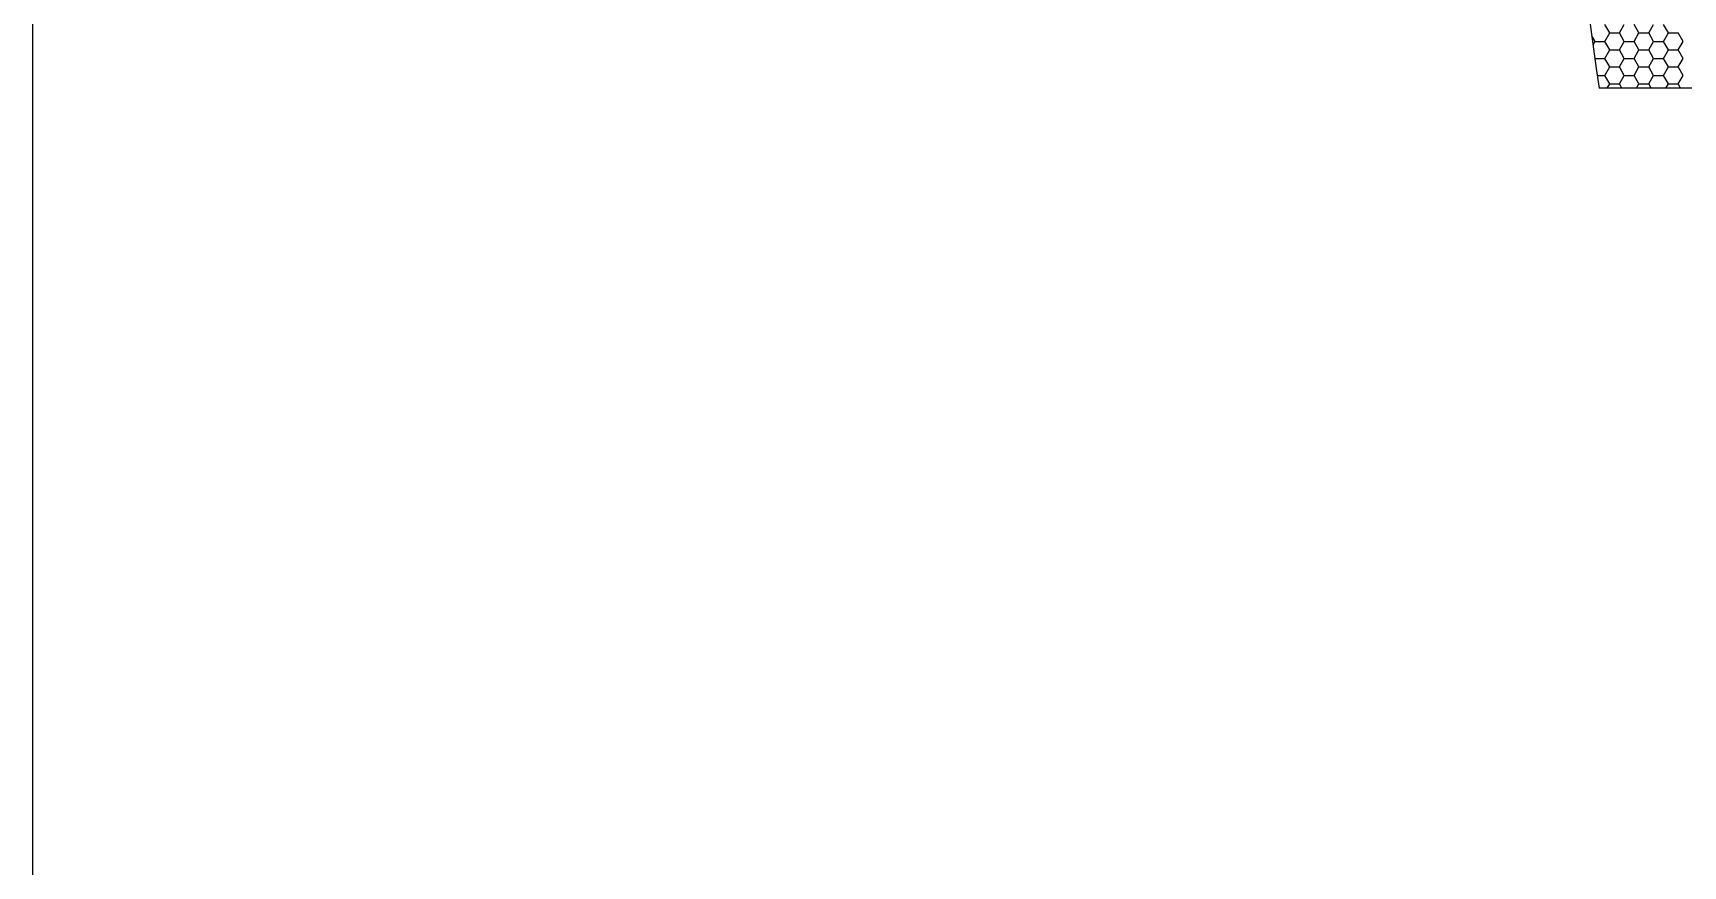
# Model space of a CAD drawing. Header units: millimetres. Extents: x 1474 to 2240, y 2278 to 2630.
# Drawn here: x 2222.581 to 2223.738, y 2607.575 to 2608.159 of the extents above; entities that cross this region are included whole.
import ezdxf

# ---------------------------------------------------------------- set-up
doc = ezdxf.new("R2010")
doc.units = ezdxf.units.MM
doc.layers.add('3', color=3, linetype='Continuous')

msp = doc.modelspace()

# ---------------------------------------------------------------- linework, layer by layer
msp.add_lwpolyline([(2222.5811, 2616.4813), (2239.7813, 2616.4813), (2239.7813, 2601.8434), (2222.5811, 2601.8434)], close=True)
at = {"layer": '3', "color": 5, "linetype": 'Continuous'}
for p, q in [((2223.6863, 2608.1591), (2223.6828, 2608.165)), ((2223.6931, 2608.1591), (2223.6965, 2608.165)), ((2223.7068, 2608.1591), (2223.7034, 2608.165)), ((2223.7137, 2608.1591), (2223.7171, 2608.165)), ((2223.7274, 2608.1591), (2223.724, 2608.165)), ((2223.676, 2608.1532), (2223.6738, 2608.157)), ((2223.6746, 2608.1508), (2223.676, 2608.1532)), ((2223.676, 2608.1532), (2223.6828, 2608.1532)), ((2223.6828, 2608.1532), (2223.6863, 2608.1591)), ((2223.6863, 2608.1472), (2223.6828, 2608.1532)), ((2223.6863, 2608.1591), (2223.6931, 2608.1591)), ((2223.6965, 2608.1532), (2223.6931, 2608.1591)), ((2223.6931, 2608.1472), (2223.6965, 2608.1532)), ((2223.6965, 2608.1532), (2223.7034, 2608.1532)), ((2223.7034, 2608.1532), (2223.7068, 2608.1591)), ((2223.7068, 2608.1472), (2223.7034, 2608.1532)), ((2223.7068, 2608.1591), (2223.7137, 2608.1591)), ((2223.7171, 2608.1532), (2223.7137, 2608.1591)), ((2223.7137, 2608.1472), (2223.7171, 2608.1532)), ((2223.7171, 2608.1532), (2223.724, 2608.1532)), ((2223.724, 2608.1532), (2223.7274, 2608.1591)), ((2223.7274, 2608.1472), (2223.724, 2608.1532)), ((2223.7274, 2608.1591), (2223.7342, 2608.1591)), ((2223.7377, 2608.1532), (2223.7342, 2608.1591)), ((2223.7342, 2608.1472), (2223.7377, 2608.1532)), ((2223.676, 2608.1413), (2223.6759, 2608.1414)), ((2223.6759, 2608.1412), (2223.676, 2608.1413)), ((2223.676, 2608.1413), (2223.6828, 2608.1413)), ((2223.6828, 2608.1413), (2223.6863, 2608.1472)), ((2223.6863, 2608.1354), (2223.6828, 2608.1413)), ((2223.6863, 2608.1472), (2223.6931, 2608.1472)), ((2223.6965, 2608.1413), (2223.6931, 2608.1472)), ((2223.6931, 2608.1354), (2223.6965, 2608.1413)), ((2223.6965, 2608.1413), (2223.7034, 2608.1413)), ((2223.7034, 2608.1413), (2223.7068, 2608.1472)), ((2223.7068, 2608.1354), (2223.7034, 2608.1413)), ((2223.7068, 2608.1472), (2223.7137, 2608.1472)), ((2223.7171, 2608.1413), (2223.7137, 2608.1472)), ((2223.7137, 2608.1354), (2223.7171, 2608.1413)), ((2223.7171, 2608.1413), (2223.724, 2608.1413)), ((2223.724, 2608.1413), (2223.7274, 2608.1472)), ((2223.7274, 2608.1354), (2223.724, 2608.1413)), ((2223.7274, 2608.1472), (2223.7342, 2608.1472)), ((2223.7377, 2608.1413), (2223.7342, 2608.1472)), ((2223.7342, 2608.1354), (2223.7377, 2608.1413)), ((2223.6776, 2608.1294), (2223.6828, 2608.1294)), ((2223.6828, 2608.1294), (2223.6863, 2608.1354)), ((2223.6863, 2608.1235), (2223.6828, 2608.1294)), ((2223.6863, 2608.1354), (2223.6931, 2608.1354)), ((2223.6965, 2608.1294), (2223.6931, 2608.1354)), ((2223.6931, 2608.1235), (2223.6965, 2608.1294)), ((2223.6965, 2608.1294), (2223.7034, 2608.1294)), ((2223.7034, 2608.1294), (2223.7068, 2608.1354)), ((2223.7068, 2608.1235), (2223.7034, 2608.1294)), ((2223.7068, 2608.1354), (2223.7137, 2608.1354)), ((2223.7171, 2608.1294), (2223.7137, 2608.1354)), ((2223.7137, 2608.1235), (2223.7171, 2608.1294)), ((2223.7171, 2608.1294), (2223.724, 2608.1294)), ((2223.724, 2608.1294), (2223.7274, 2608.1354)), ((2223.7274, 2608.1235), (2223.724, 2608.1294)), ((2223.7274, 2608.1354), (2223.7342, 2608.1354)), ((2223.7377, 2608.1294), (2223.7342, 2608.1354)), ((2223.7342, 2608.1235), (2223.7377, 2608.1294)), ((2223.7545, 2608.1205), (2223.6789, 2608.1205)), ((2223.6845, 2608.1205), (2223.6863, 2608.1235)), ((2223.6863, 2608.1235), (2223.6931, 2608.1235)), ((2223.6949, 2608.1205), (2223.6931, 2608.1235)), ((2223.7051, 2608.1205), (2223.7068, 2608.1235)), ((2223.7068, 2608.1235), (2223.7137, 2608.1235)), ((2223.7154, 2608.1205), (2223.7137, 2608.1235)), ((2223.7256, 2608.1205), (2223.7274, 2608.1235)), ((2223.7274, 2608.1235), (2223.7342, 2608.1235)), ((2223.736, 2608.1205), (2223.7342, 2608.1235))]:
    msp.add_line(p, q, dxfattribs=at)
msp.add_arc((2226.6867, 2608.563), 3.0402, 171.6302, 188.3698, dxfattribs=at)

doc.saveas('drawing.dxf')
